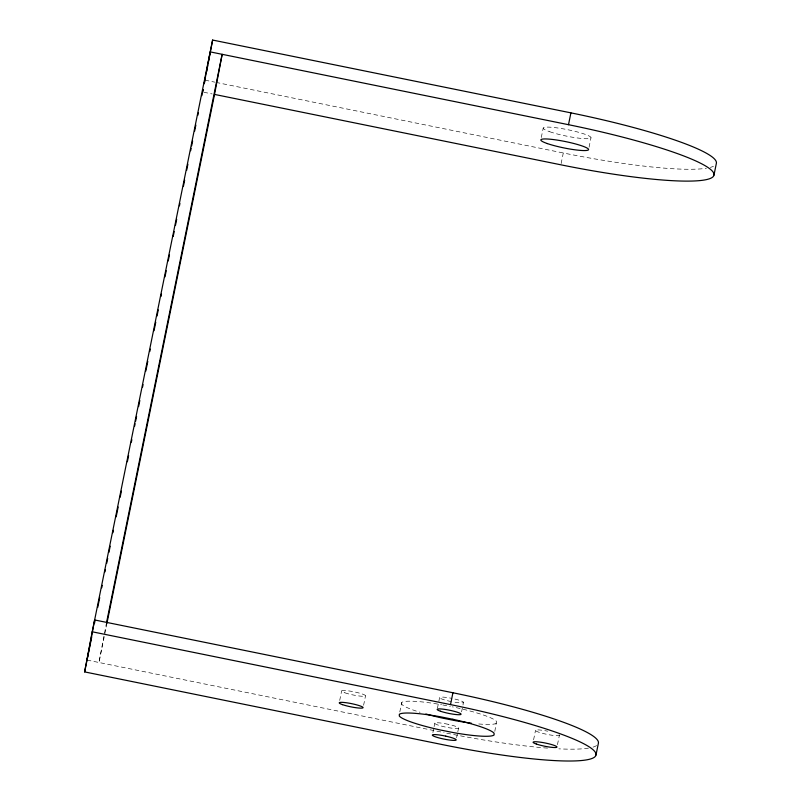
<?xml version="1.0" encoding="UTF-8"?>
<svg xmlns="http://www.w3.org/2000/svg" width="801" height="801" viewBox="0 0 801 801"><rect width="100%" height="100%" fill="white"/><g stroke="black" fill="none" stroke-linecap="round" stroke-linejoin="round"><path stroke-width="0.6" stroke-dasharray="4 3" d="M106.583 622.377L98.964 662.487L106.933 623.308M339.704 700.444L341.626 690.973M363.594 705.291L365.516 695.829M399.799 711.959L401.732 702.497A48.751 6.528 11.5 0 1 441.581 704.73M541.286 137.522L543.218 128.06M437.446 708.204L439.609 697.551A12.185 1.632 11.5 0 1 451.864 698.372M432.9 732.545L433.862 727.809M434.102 726.627L434.823 723.083M561.121 163.614L563.293 152.971A152.34 20.415 11.5 0 0 706.462 168.22M461.576 711.879L463.499 702.407M456.61 737.691L457.571 732.955M457.812 731.774L458.532 728.219M589.065 147.234L590.988 137.762M494.818 731.423L496.49 721.391A48.751 6.528 11.5 0 0 455.288 707.443L452.315 706.842M533.586 739.844L535.509 730.372M557.466 744.69L559.398 735.228M442.813 704.95L450.322 706.452M205.006 80.16L214.788 82.143M216.01 82.393L563.293 152.971M203.784 92.235L212.145 93.937M87.019 660.064L444.084 732.625M401.732 702.497L401.752 704.239A48.751 6.528 11.5 0 0 420.084 712.309M596.635 745.511A152.34 20.415 11.5 0 1 592.329 747.313M588.475 748.124A152.34 20.415 11.5 0 1 558.818 748.845M547.574 748.124A152.34 20.415 11.5 0 1 445.306 732.875M559.068 734.727A12.185 1.632 11.5 0 1 549.226 734.797A12.185 1.632 11.5 0 1 535.529 730.522A12.185 1.632 11.5 0 1 547.754 731.193M496.51 723.133A48.751 6.528 11.5 0 1 476.024 723.693M454.938 699.063A12.185 1.632 11.5 0 1 463.429 702.537A12.185 1.632 11.5 0 1 452.295 701.786M451.253 701.586A12.185 1.632 11.5 0 1 439.609 697.551M713.451 166.278A152.34 20.415 11.5 0 1 710.317 167.409M448.149 724.294L445.036 723.673A12.185 1.632 11.5 0 0 434.733 723.283A12.185 1.632 11.5 0 0 445.216 727.008L448.33 727.628A12.185 1.632 11.5 0 0 458.623 728.019A12.185 1.632 11.5 0 0 448.149 724.294M344.911 692.815A12.185 1.632 11.5 0 0 365.036 696.159A12.185 1.632 11.5 0 0 350.778 691.223A12.185 1.632 11.5 0 0 344.911 692.815M549.776 131.744A24.37 3.264 11.5 0 0 590.017 138.433A24.37 3.264 11.5 0 0 561.511 128.56A24.37 3.264 11.5 0 0 549.776 131.744"/><path stroke-width="1.2" d="M87.019 660.064L94.638 619.954L452.925 692.765A152.34 20.415 11.5 0 1 598.407 743.148L595.994 754.983A152.34 20.415 11.5 0 1 442.903 744.71L84.616 671.899L92.225 631.789L212.615 40.05L570.913 112.861A152.34 20.415 11.5 0 1 716.384 163.244L713.981 175.079A152.34 20.415 11.5 0 1 560.88 164.806L214.538 94.418L222.157 54.308L106.583 622.377M203.054 89.562L202.593 91.995L203.074 89.622M204.215 83.484L210.212 51.885L568.5 124.696A152.34 20.415 11.5 0 1 713.981 175.079M205.006 80.16L205.467 77.727M206.618 71.649L207.769 65.572M208.23 63.139L212.615 40.05M84.616 671.899L91.755 636.805M94.488 623.338L94.989 620.885M97.732 607.418L99.724 597.626M101.717 587.834L102.218 585.381M104.951 571.914L105.452 569.461M106.693 563.343L107.694 558.447M108.936 552.33L110.188 546.202M112.921 532.735L113.422 530.292M116.165 516.825L118.158 507.023M120.15 497.231L121.392 491.113M127.369 461.726L128.621 455.609M131.354 442.142L131.855 439.689M134.598 426.222L135.089 423.779M135.589 421.326L136.591 416.43M138.583 406.638L139.825 400.51M142.568 387.043L143.059 384.6M145.802 371.133L147.795 361.341M149.787 351.539L150.288 349.096M154.022 330.733L155.764 322.162M157.016 316.035L158.258 309.917M161.001 296.45L161.492 293.997M164.986 276.866L166.228 270.738M168.22 260.946L169.462 254.828M173.206 236.455L174.197 231.559M175.449 225.441L176.691 219.324M179.434 205.857L179.925 203.404M183.419 186.263L184.661 180.145M186.653 170.353L187.895 164.225M190.638 150.758L191.139 148.315M191.639 145.862L192.63 140.966M194.623 131.174L195.865 125.046M197.857 115.254L198.358 112.811M201.852 95.669L202.343 93.216M204.275 83.704L204.766 81.342M106.933 623.308L214.538 94.418M595.994 754.983A152.34 20.415 11.5 0 0 450.522 704.6L452.925 692.765M568.5 124.696L570.913 112.861M92.225 631.789L450.522 704.6M471.238 723.143A48.751 6.528 11.5 0 1 455.429 720.68L442.953 718.197A48.751 6.528 11.5 0 1 425.892 714.001M452.875 719.278L440.4 716.785A48.751 6.528 11.5 0 0 399.319 714.332L399.339 716.074A48.751 6.528 11.5 0 0 440.54 730.031L453.016 732.514A48.751 6.528 11.5 0 0 494.097 734.968L494.077 733.225A48.751 6.528 11.5 0 0 452.875 719.278M445.746 736.129L442.623 735.508A12.185 1.632 11.5 0 0 432.33 735.118A12.185 1.632 11.5 0 0 442.803 738.842L445.927 739.463A12.185 1.632 11.5 0 0 456.22 739.854A12.185 1.632 11.5 0 0 445.746 736.129M536.38 744.049A12.185 1.632 11.5 0 0 556.505 747.393A12.185 1.632 11.5 0 0 542.247 742.457A12.185 1.632 11.5 0 0 536.38 744.049M342.508 704.65A12.185 1.632 11.5 0 0 362.623 707.994A12.185 1.632 11.5 0 0 348.365 703.058A12.185 1.632 11.5 0 0 342.508 704.65M440.49 711.238A12.185 1.632 11.5 0 0 460.605 714.572A12.185 1.632 11.5 0 0 446.347 709.636A12.185 1.632 11.5 0 0 440.49 711.238M547.373 143.579A24.37 3.264 11.5 0 0 587.604 150.268A24.37 3.264 11.5 0 0 559.098 140.395A24.37 3.264 11.5 0 0 547.373 143.579"/></g></svg>
